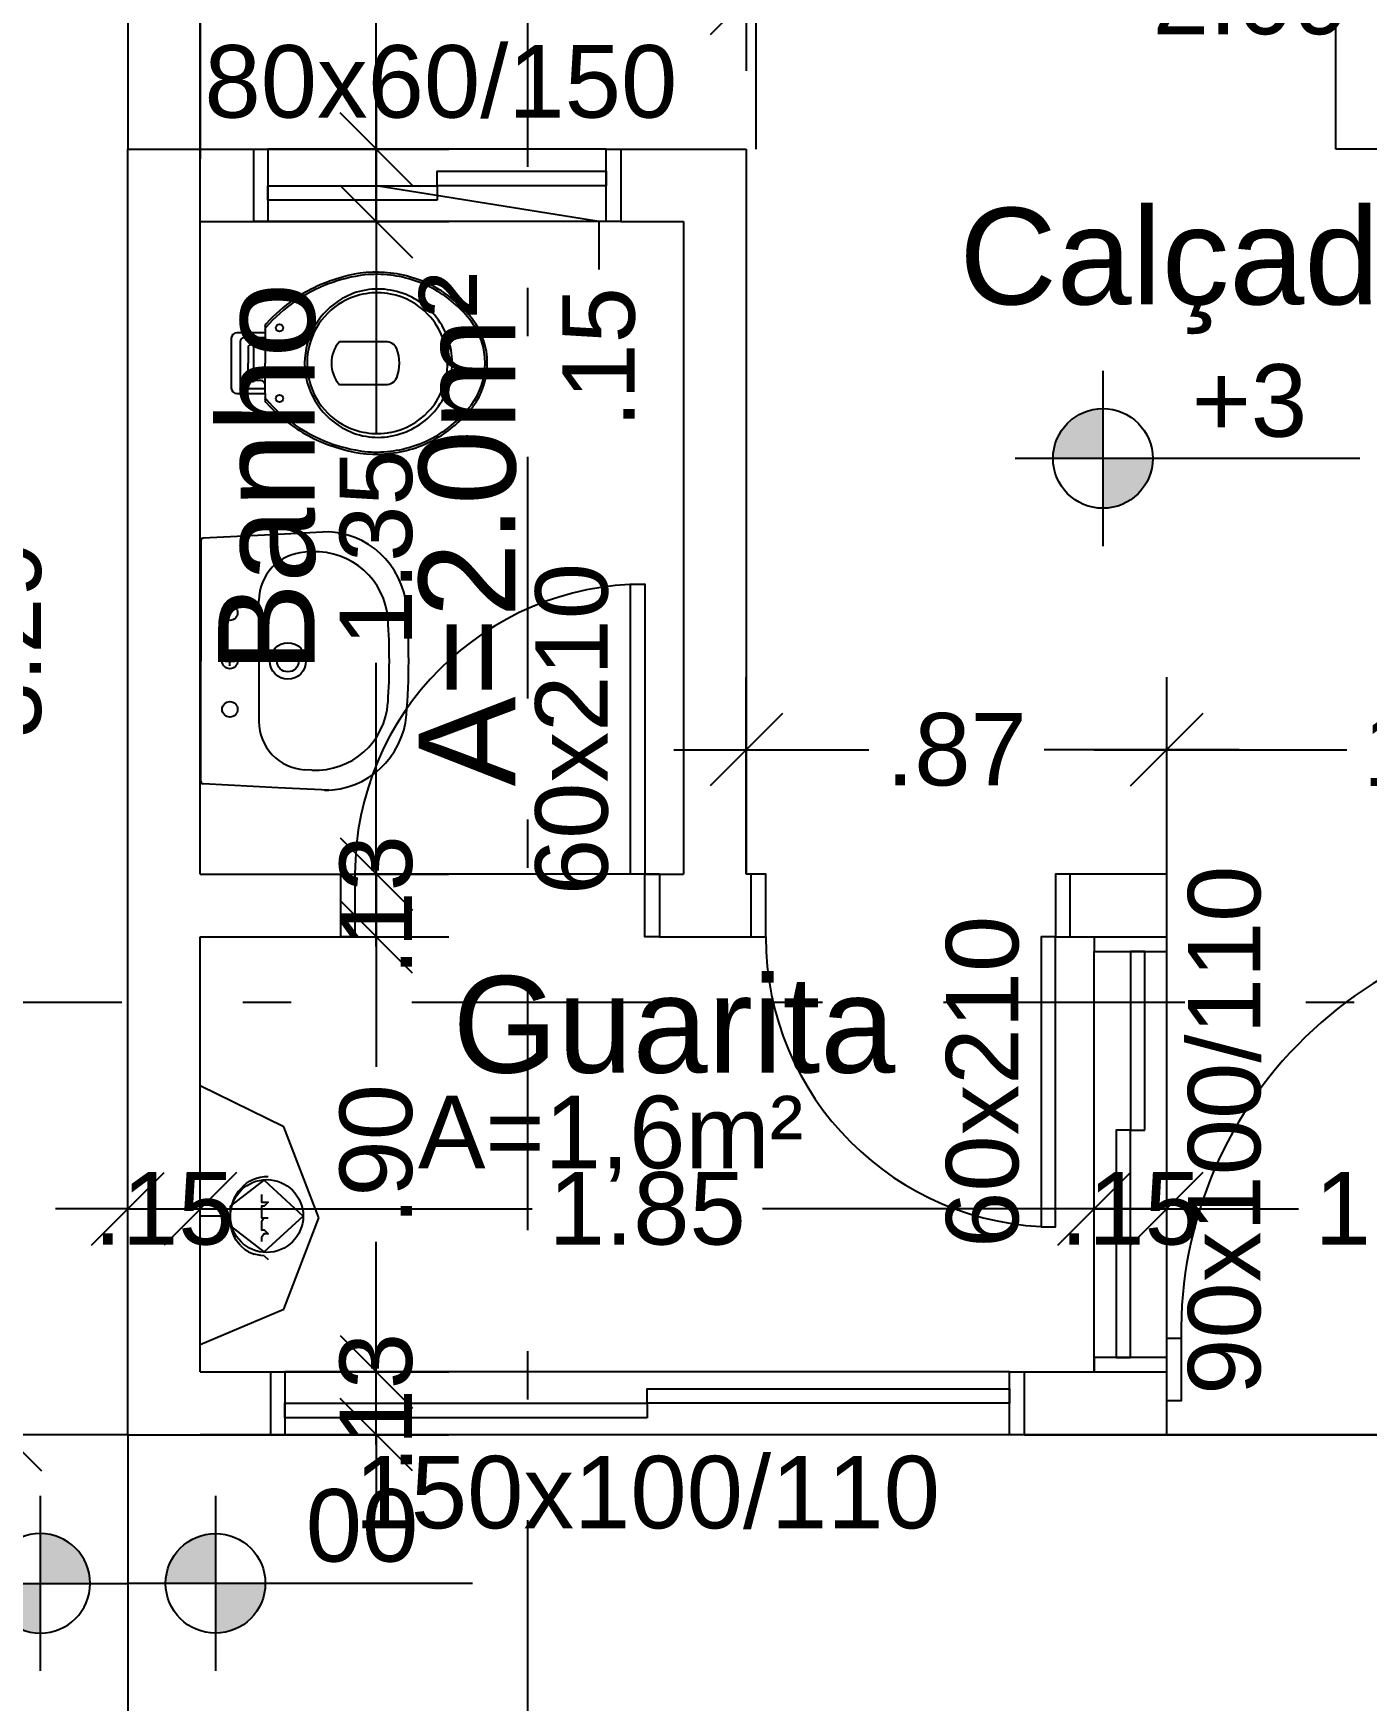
# Model space of a CAD drawing. Extents: x -120 to 1117, y 5 to 675.
# Drawn here: x 9.524 to 12.283, y 75.373 to 78.823 of the extents above; entities that cross this region are included whole.
import ezdxf
from ezdxf.enums import TextEntityAlignment as Align

# ---------------------------------------------------------------- set-up
doc = ezdxf.new("R2010")
doc.units = 0
doc.header["$MEASUREMENT"] = 0
doc.linetypes.add('DASHDOT', pattern=[1, 0.5, -0.25, 0, -0.25])
doc.layers.get('0').update_dxf_attribs({"linetype": 'CONTINUOUS'})
doc.layers.get('DEFPOINTS').update_dxf_attribs({"linetype": 'CONTINUOUS'})
for name, color, linetype in [('cota', 1, 'CONTINUOUS'), ('janela-porta', 6, 'CONTINUOUS'), ('moveis', 253, 'CONTINUOUS'), ('muro', 6, 'CONTINUOUS'), ('nivel', 4, 'CONTINUOUS'), ('parede', 2, 'CONTINUOUS'), ('piso', 4, 'CONTINUOUS'), ('texto', 7, 'CONTINUOUS'), ('vegetacao', 82, 'CONTINUOUS')]:
    doc.layers.add(name, color=color, linetype=linetype)
doc.styles.get("Standard").update_dxf_attribs({"font": 'arial.ttf'})
doc.dimstyles.new('cotass', dxfattribs={"dimtxt": 0.15, "dimasz": 0.15, "dimexe": 0.15, "dimexo": 0, "dimgap": 0.05, "dimtad": 0, "dimzin": 4, "dimdsep": 46, "dimtxsty": 'Standard', "dimblk": 'OBLIQUE', "dimcen": 0, "dimdle": 0.15, "dimclrd": 256, "dimclrt": 4, "dimadec": 0, "dimazin": 1, "dimtfac": 1, "dimtix": 1, "dimtofl": 0, "dimtmove": 0, "dimatfit": 3, "dimldrblk": 'OPEN30', "dimfxl": 0, "dimtolj": 1, "dimtzin": 0, "dimlwd": -1, "dimarcsym": 0})

# ---------------------------------------------------------------- blocks, each defined once
blk = doc.blocks.new('NIVEL')
at = {"layer": 'nivel'}
h = blk.add_hatch(color=256, dxfattribs=at)
h.paths.add_polyline_path([(0, 0.1375, 0.414214), (-0.1375, 0), (0, 0)])
h.paths.add_polyline_path([(0, 0), (0, -0.1375, 0.414214), (0.1375, 0)])
for p, q in [((0, 0.2417), (0, -0.2417)), ((0.7095, 0), (-0.2418, 0))]:
    blk.add_line(p, q, dxfattribs=at)
blk.add_circle((0, 0), 0.1375, dxfattribs=at)
blk = doc.blocks.new('_Oblique')
at = {"color": 0, "linetype": 'ByBlock', "lineweight": -2}
blk.add_line((-0.5, -0.5), (0.5, 0.5), dxfattribs=at)
blk = doc.blocks.new('*D6')
at = {"layer": 'cota', "linetype": 'Continuous', "transparency": 16777216}
for p, q in [((9.4656, 76.0737), (9.4656, 74.6672)), ((9.4656, 72.7717), (9.4656, 74.1782))]:
    blk.add_line(p, q, dxfattribs=at)
at = {"layer": 'cota', "color": 0, "linetype": 'Continuous', "lineweight": -2, "transparency": 16777216}
for p, q in [((9.7193, 75.9237), (9.3156, 75.9237)), ((9.7193, 72.9217), (9.3156, 72.9217))]:
    blk.add_line(p, q, dxfattribs=at)
at = {"layer": 'DEFPOINTS', "color": 0, "linetype": 'Continuous', "transparency": 16777216}
for p in [(9.7193, 75.9237), (9.4656, 72.9217), (9.7193, 72.9217)]:
    blk.add_point(p, dxfattribs=at)
at = {"layer": 'cota', "linetype": 'Continuous', "transparency": 16777216, "xscale": 0.15, "yscale": 0.15, "zscale": 0.15}
for p, rotation in [((9.4656, 75.9237), 90), ((9.4656, 72.9217), 270)]:
    blk.add_blockref('_Oblique', p, dxfattribs=dict(at, rotation=rotation))
at = {"layer": 'cota', "color": 4, "linetype": 'Continuous', "transparency": 16777216, "insert": (9.4656, 74.4227), "char_height": 0.15, "attachment_point": 5, "rotation": 90}
blk.add_mtext('\\A1;3.00', dxfattribs=at)
blk = doc.blocks.new('_Open30')
at = {"color": 0, "linetype": 'ByBlock', "lineweight": -2}
for p, q in [((-1, 0.268), (0, 0)), ((0, 0), (-1, -0.268)), ((0, 0), (-1, 0))]:
    blk.add_line(p, q, dxfattribs=at)
blk = doc.blocks.new('*D25')
at = {"layer": 'cota', "transparency": 16777216}
for p, q in [((10.2335, 93.8937), (10.2335, 86.4597)), ((10.2335, 78.4337), (10.2335, 85.8677))]:
    blk.add_line(p, q, dxfattribs=at)
at = {"layer": 'cota', "color": 0, "lineweight": -2, "transparency": 16777216}
for p, q in [((9.8693, 93.7437), (10.3835, 93.7437)), ((10.0093, 78.5837), (10.3835, 78.5837))]:
    blk.add_line(p, q, dxfattribs=at)
at = {"layer": 'DEFPOINTS', "color": 0, "transparency": 16777216}
for p in [(9.8693, 93.7437), (10.0093, 78.5837), (10.2335, 78.5837)]:
    blk.add_point(p, dxfattribs=at)
at = {"layer": 'cota', "transparency": 16777216, "xscale": 0.15, "yscale": 0.15, "zscale": 0.15}
for p, rotation in [((10.2335, 93.7437), 90), ((10.2335, 78.5837), 270)]:
    blk.add_blockref('_Oblique', p, dxfattribs=dict(at, rotation=rotation))
at = {"layer": 'cota', "color": 4, "transparency": 16777216, "insert": (10.2335, 86.1637), "char_height": 0.15, "attachment_point": 5, "rotation": 90}
blk.add_mtext('\\A1;15.16', dxfattribs=at)
blk = doc.blocks.new('*D26')
at = {"layer": 'cota', "transparency": 16777216}
for p, q in [((10.2335, 78.7337), (10.2335, 78.2837)), ((10.2335, 78.5087), (10.6943, 78.4345)), ((10.6943, 78.4345), (10.6943, 78.3345))]:
    blk.add_line(p, q, dxfattribs=at)
at = {"layer": 'cota', "color": 0, "lineweight": -2, "transparency": 16777216}
for p, q in [((10.0093, 78.5837), (10.3835, 78.5837)), ((10.0093, 78.4337), (10.3835, 78.4337))]:
    blk.add_line(p, q, dxfattribs=at)
at = {"layer": 'DEFPOINTS', "color": 0, "transparency": 16777216}
for p in [(10.0093, 78.5837), (10.0093, 78.4337), (10.2335, 78.4337)]:
    blk.add_point(p, dxfattribs=at)
at = {"layer": 'cota', "transparency": 16777216, "xscale": 0.15, "yscale": 0.15, "zscale": 0.15}
for p, rotation in [((10.2335, 78.5837), 90), ((10.2335, 78.4337), 270)]:
    blk.add_blockref('_Oblique', p, dxfattribs=dict(at, rotation=rotation))
at = {"layer": 'cota', "color": 4, "transparency": 16777216, "insert": (10.6943, 78.1525), "char_height": 0.15, "attachment_point": 5, "rotation": 90}
blk.add_mtext('\\A1;.15', dxfattribs=at)
blk = doc.blocks.new('*D27')
at = {"layer": 'cota', "transparency": 16777216}
for p, q in [((10.2335, 78.5837), (10.2335, 77.997)), ((10.2335, 76.9337), (10.2335, 77.5204))]:
    blk.add_line(p, q, dxfattribs=at)
at = {"layer": 'cota', "color": 0, "lineweight": -2, "transparency": 16777216}
for p, q in [((9.8693, 78.4337), (10.3835, 78.4337)), ((9.8693, 77.0837), (10.3835, 77.0837))]:
    blk.add_line(p, q, dxfattribs=at)
at = {"layer": 'DEFPOINTS', "color": 0, "transparency": 16777216}
for p in [(9.8693, 78.4337), (9.8693, 77.0837), (10.2335, 77.0837)]:
    blk.add_point(p, dxfattribs=at)
at = {"layer": 'cota', "transparency": 16777216, "xscale": 0.15, "yscale": 0.15, "zscale": 0.15}
for p, rotation in [((10.2335, 78.4337), 90), ((10.2335, 77.0837), 270)]:
    blk.add_blockref('_Oblique', p, dxfattribs=dict(at, rotation=rotation))
at = {"layer": 'cota', "color": 4, "transparency": 16777216, "insert": (10.2335, 77.7587), "char_height": 0.15, "attachment_point": 5, "rotation": 90}
blk.add_mtext('\\A1;1.35', dxfattribs=at)
blk = doc.blocks.new('*D28')
at = {"layer": 'cota', "transparency": 16777216}
for p, q in [((10.2335, 77.0837), (10.2335, 77.2337)), ((10.2335, 76.9537), (10.2335, 76.8037))]:
    blk.add_line(p, q, dxfattribs=at)
at = {"layer": 'cota', "color": 0, "lineweight": -2, "transparency": 16777216}
for p, q in [((9.8693, 77.0837), (10.3835, 77.0837)), ((9.8693, 76.9537), (10.3835, 76.9537))]:
    blk.add_line(p, q, dxfattribs=at)
at = {"layer": 'DEFPOINTS', "color": 0, "transparency": 16777216}
for p in [(9.8693, 77.0837), (9.8693, 76.9537), (10.2335, 76.9537)]:
    blk.add_point(p, dxfattribs=at)
at = {"layer": 'cota', "transparency": 16777216, "xscale": 0.15, "yscale": 0.15, "zscale": 0.15}
for p, rotation in [((10.2335, 77.0837), 270), ((10.2335, 76.9537), 90)]:
    blk.add_blockref('_Oblique', p, dxfattribs=dict(at, rotation=rotation))
at = {"layer": 'cota', "color": 4, "transparency": 16777216, "insert": (10.2335, 77.0187), "char_height": 0.15, "attachment_point": 5, "rotation": 90}
blk.add_mtext('\\A1;.13', dxfattribs=at)
blk = doc.blocks.new('*D29')
at = {"layer": 'cota', "transparency": 16777216}
for p, q in [((10.2335, 77.1037), (10.2335, 76.6848)), ((10.2335, 75.9037), (10.2335, 76.3226))]:
    blk.add_line(p, q, dxfattribs=at)
at = {"layer": 'cota', "color": 0, "lineweight": -2, "transparency": 16777216}
for p, q in [((9.8693, 76.9537), (10.3835, 76.9537)), ((9.8693, 76.0537), (10.3835, 76.0537))]:
    blk.add_line(p, q, dxfattribs=at)
at = {"layer": 'DEFPOINTS', "color": 0, "transparency": 16777216}
for p in [(9.8693, 76.9537), (9.8693, 76.0537), (10.2335, 76.0537)]:
    blk.add_point(p, dxfattribs=at)
at = {"layer": 'cota', "transparency": 16777216, "xscale": 0.15, "yscale": 0.15, "zscale": 0.15}
for p, rotation in [((10.2335, 76.9537), 90), ((10.2335, 76.0537), 270)]:
    blk.add_blockref('_Oblique', p, dxfattribs=dict(at, rotation=rotation))
at = {"layer": 'cota', "color": 4, "transparency": 16777216, "insert": (10.2335, 76.5037), "char_height": 0.15, "attachment_point": 5, "rotation": 90}
blk.add_mtext('\\A1;.90', dxfattribs=at)
blk = doc.blocks.new('*D30')
at = {"layer": 'cota', "transparency": 16777216}
for p, q in [((10.2335, 76.0537), (10.2335, 76.2037)), ((10.2335, 75.9237), (10.2335, 75.7737))]:
    blk.add_line(p, q, dxfattribs=at)
at = {"layer": 'cota', "color": 0, "lineweight": -2, "transparency": 16777216}
for p, q in [((9.8693, 76.0537), (10.3835, 76.0537)), ((9.8693, 75.9237), (10.3835, 75.9237))]:
    blk.add_line(p, q, dxfattribs=at)
at = {"layer": 'DEFPOINTS', "color": 0, "transparency": 16777216}
for p in [(9.8693, 76.0537), (9.8693, 75.9237), (10.2335, 75.9237)]:
    blk.add_point(p, dxfattribs=at)
at = {"layer": 'cota', "transparency": 16777216, "xscale": 0.15, "yscale": 0.15, "zscale": 0.15}
for p, rotation in [((10.2335, 76.0537), 270), ((10.2335, 75.9237), 90)]:
    blk.add_blockref('_Oblique', p, dxfattribs=dict(at, rotation=rotation))
at = {"layer": 'cota', "color": 4, "transparency": 16777216, "insert": (10.2335, 75.9887), "char_height": 0.15, "attachment_point": 5, "rotation": 90}
blk.add_mtext('\\A1;.13', dxfattribs=at)
blk = doc.blocks.new('*D35')
at = {"layer": 'cota', "transparency": 16777216}
for p, q in [((9.4656, 79.3637), (9.4656, 77.8136)), ((9.4656, 75.7737), (9.4656, 77.3238))]:
    blk.add_line(p, q, dxfattribs=at)
at = {"layer": 'cota', "color": 0, "lineweight": -2, "transparency": 16777216}
for p, q in [((9.7193, 79.2137), (9.3156, 79.2137)), ((9.7193, 75.9237), (9.3156, 75.9237))]:
    blk.add_line(p, q, dxfattribs=at)
at = {"layer": 'DEFPOINTS', "color": 0, "transparency": 16777216}
for p in [(9.7193, 79.2137), (9.4656, 75.9237), (9.7193, 75.9237)]:
    blk.add_point(p, dxfattribs=at)
at = {"layer": 'cota', "transparency": 16777216, "xscale": 0.15, "yscale": 0.15, "zscale": 0.15}
for p, rotation in [((9.4656, 79.2137), 90), ((9.4656, 75.9237), 270)]:
    blk.add_blockref('_Oblique', p, dxfattribs=dict(at, rotation=rotation))
at = {"layer": 'cota', "color": 4, "transparency": 16777216, "insert": (9.4656, 77.5687), "char_height": 0.15, "attachment_point": 5, "rotation": 90}
blk.add_mtext('\\A1;3.29', dxfattribs=at)
blk = doc.blocks.new('*D36')
at = {"layer": 'cota', "transparency": 16777216}
for p, q in [((9.2071, 121.3837), (9.2071, 98.8703)), ((9.2071, 75.7737), (9.2071, 98.2871))]:
    blk.add_line(p, q, dxfattribs=at)
at = {"layer": 'cota', "color": 0, "lineweight": -2, "transparency": 16777216}
for p, q in [((9.7193, 121.2337), (9.0571, 121.2337)), ((9.7193, 75.9237), (9.0571, 75.9237))]:
    blk.add_line(p, q, dxfattribs=at)
at = {"layer": 'DEFPOINTS', "color": 0, "transparency": 16777216}
for p in [(9.7193, 121.2337), (9.2071, 75.9237), (9.7193, 75.9237)]:
    blk.add_point(p, dxfattribs=at)
at = {"layer": 'cota', "transparency": 16777216, "xscale": 0.15, "yscale": 0.15, "zscale": 0.15}
for p, rotation in [((9.2071, 121.2337), 90), ((9.2071, 75.9237), 270)]:
    blk.add_blockref('_Oblique', p, dxfattribs=dict(at, rotation=rotation))
at = {"layer": 'cota', "color": 4, "transparency": 16777216, "insert": (9.2071, 98.5787), "char_height": 0.15, "attachment_point": 5, "rotation": 90}
blk.add_mtext('\\A1;45.31', dxfattribs=at)
blk = doc.blocks.new('*D119')
at = {"layer": 'cota', "color": 0, "lineweight": -2, "transparency": 16777216}
for p, q in [((9.7193, 79.2137), (9.7193, 80.3477)), ((9.8693, 78.4337), (9.8693, 80.3477))]:
    blk.add_line(p, q, dxfattribs=at)
at = {"layer": 'cota', "transparency": 16777216}
for p, q in [((9.7193, 80.1977), (9.5693, 80.1977)), ((9.8693, 80.1977), (10.0193, 80.1977))]:
    blk.add_line(p, q, dxfattribs=at)
at = {"layer": 'DEFPOINTS', "color": 0, "transparency": 16777216}
for p in [(9.8693, 80.1977), (9.7193, 79.2137), (9.8693, 78.4337)]:
    blk.add_point(p, dxfattribs=at)
at = {"layer": 'cota', "transparency": 16777216, "xscale": 0.15, "yscale": 0.15, "zscale": 0.15}
blk.add_blockref('_Oblique', (9.7193, 80.1977), dxfattribs=at)
at = {"layer": 'cota', "transparency": 16777216, "xscale": 0.15, "yscale": 0.15, "zscale": 0.15, "rotation": 180}
blk.add_blockref('_Oblique', (9.8693, 80.1977), dxfattribs=at)
at = {"layer": 'cota', "color": 4, "transparency": 16777216, "insert": (9.7943, 80.1977), "char_height": 0.15, "attachment_point": 5}
blk.add_mtext('\\A1;.15', dxfattribs=at)
blk = doc.blocks.new('*D120')
at = {"layer": 'cota', "color": 0, "lineweight": -2, "transparency": 16777216}
for p, q in [((9.8693, 78.4337), (9.8693, 80.3477)), ((10.8693, 79.0837), (10.8693, 80.3477))]:
    blk.add_line(p, q, dxfattribs=at)
at = {"layer": 'cota', "transparency": 16777216}
for p, q in [((9.7193, 80.1977), (10.1318, 80.1977)), ((11.0193, 80.1977), (10.6068, 80.1977))]:
    blk.add_line(p, q, dxfattribs=at)
at = {"layer": 'DEFPOINTS', "color": 0, "transparency": 16777216}
for p in [(10.8693, 80.1977), (10.8693, 79.0837), (9.8693, 78.4337)]:
    blk.add_point(p, dxfattribs=at)
at = {"layer": 'cota', "transparency": 16777216, "xscale": 0.15, "yscale": 0.15, "zscale": 0.15, "rotation": 180}
blk.add_blockref('_Oblique', (9.8693, 80.1977), dxfattribs=at)
at = {"layer": 'cota', "transparency": 16777216, "xscale": 0.15, "yscale": 0.15, "zscale": 0.15}
blk.add_blockref('_Oblique', (10.8693, 80.1977), dxfattribs=at)
at = {"layer": 'cota', "color": 4, "transparency": 16777216, "insert": (10.3693, 80.1977), "char_height": 0.15, "attachment_point": 5}
blk.add_mtext('\\A1;1.00', dxfattribs=at)
blk = doc.blocks.new('*D125')
at = {"layer": 'cota', "color": 0, "lineweight": -2, "transparency": 16777216}
for p, q in [((10.9993, 79.2137), (10.9993, 78.7453)), ((13.0894, 79.2137), (13.0894, 78.7453))]:
    blk.add_line(p, q, dxfattribs=at)
at = {"layer": 'cota', "transparency": 16777216}
for p, q in [((10.8493, 78.8953), (11.7981, 78.8953)), ((13.2394, 78.8953), (12.2906, 78.8953))]:
    blk.add_line(p, q, dxfattribs=at)
at = {"layer": 'DEFPOINTS', "color": 0, "transparency": 16777216}
for p in [(10.9993, 79.2137), (13.0894, 79.2137), (13.0894, 78.8953)]:
    blk.add_point(p, dxfattribs=at)
at = {"layer": 'cota', "transparency": 16777216, "xscale": 0.15, "yscale": 0.15, "zscale": 0.15, "rotation": 180}
blk.add_blockref('_Oblique', (10.9993, 78.8953), dxfattribs=at)
at = {"layer": 'cota', "transparency": 16777216, "xscale": 0.15, "yscale": 0.15, "zscale": 0.15}
blk.add_blockref('_Oblique', (13.0894, 78.8953), dxfattribs=at)
at = {"layer": 'cota', "color": 4, "transparency": 16777216, "insert": (12.0443, 78.8953), "char_height": 0.15, "attachment_point": 5}
blk.add_mtext('\\A1;2.09', dxfattribs=at)
blk = doc.blocks.new('*D126')
at = {"layer": 'cota', "color": 0, "lineweight": -2, "transparency": 16777216}
for p, q in [((10.9993, 77.0837), (10.9993, 77.4909)), ((11.8693, 77.0837), (11.8693, 77.4909))]:
    blk.add_line(p, q, dxfattribs=at)
at = {"layer": 'cota', "transparency": 16777216}
for p, q in [((10.8493, 77.3409), (11.253, 77.3409)), ((12.0193, 77.3409), (11.6157, 77.3409))]:
    blk.add_line(p, q, dxfattribs=at)
at = {"layer": 'DEFPOINTS', "color": 0, "transparency": 16777216}
for p in [(11.8693, 77.3409), (10.9993, 77.0837), (11.8693, 77.0837)]:
    blk.add_point(p, dxfattribs=at)
at = {"layer": 'cota', "transparency": 16777216, "xscale": 0.15, "yscale": 0.15, "zscale": 0.15, "rotation": 180}
blk.add_blockref('_Oblique', (10.9993, 77.3409), dxfattribs=at)
at = {"layer": 'cota', "transparency": 16777216, "xscale": 0.15, "yscale": 0.15, "zscale": 0.15}
blk.add_blockref('_Oblique', (11.8693, 77.3409), dxfattribs=at)
at = {"layer": 'cota', "color": 4, "transparency": 16777216, "insert": (11.4343, 77.3409), "char_height": 0.15, "attachment_point": 5}
blk.add_mtext('\\A1;.87', dxfattribs=at)
blk = doc.blocks.new('*D127')
at = {"layer": 'cota', "color": 0, "lineweight": -2, "transparency": 16777216}
for p, q in [((13.0894, 77.6837), (13.0894, 77.1909)), ((11.8693, 77.0837), (11.8693, 77.4909))]:
    blk.add_line(p, q, dxfattribs=at)
at = {"layer": 'cota', "transparency": 16777216}
for p, q in [((11.7193, 77.3409), (12.2424, 77.3409)), ((13.2394, 77.3409), (12.7163, 77.3409))]:
    blk.add_line(p, q, dxfattribs=at)
at = {"layer": 'DEFPOINTS', "color": 0, "transparency": 16777216}
for p in [(13.0894, 77.6837), (13.0894, 77.3409), (11.8693, 77.0837)]:
    blk.add_point(p, dxfattribs=at)
at = {"layer": 'cota', "transparency": 16777216, "xscale": 0.15, "yscale": 0.15, "zscale": 0.15, "rotation": 180}
blk.add_blockref('_Oblique', (11.8693, 77.3409), dxfattribs=at)
at = {"layer": 'cota', "transparency": 16777216, "xscale": 0.15, "yscale": 0.15, "zscale": 0.15}
blk.add_blockref('_Oblique', (13.0894, 77.3409), dxfattribs=at)
at = {"layer": 'cota', "color": 4, "transparency": 16777216, "insert": (12.4794, 77.3409), "char_height": 0.15, "attachment_point": 5}
blk.add_mtext('\\A1;1.22', dxfattribs=at)
blk = doc.blocks.new('*D128')
at = {"layer": 'cota', "color": 0, "lineweight": -2, "transparency": 16777216}
for p, q in [((9.7193, 75.9237), (9.7193, 76.541)), ((9.8693, 76.0537), (9.8693, 76.541))]:
    blk.add_line(p, q, dxfattribs=at)
at = {"layer": 'cota', "transparency": 16777216}
for p, q in [((9.7193, 76.391), (9.5693, 76.391)), ((9.8693, 76.391), (10.0193, 76.391))]:
    blk.add_line(p, q, dxfattribs=at)
at = {"layer": 'DEFPOINTS', "color": 0, "transparency": 16777216}
for p in [(9.8693, 76.391), (9.8693, 76.0537), (9.7193, 75.9237)]:
    blk.add_point(p, dxfattribs=at)
at = {"layer": 'cota', "transparency": 16777216, "xscale": 0.15, "yscale": 0.15, "zscale": 0.15}
blk.add_blockref('_Oblique', (9.7193, 76.391), dxfattribs=at)
at = {"layer": 'cota', "transparency": 16777216, "xscale": 0.15, "yscale": 0.15, "zscale": 0.15, "rotation": 180}
blk.add_blockref('_Oblique', (9.8693, 76.391), dxfattribs=at)
at = {"layer": 'cota', "color": 4, "transparency": 16777216, "insert": (9.7943, 76.391), "char_height": 0.15, "attachment_point": 5}
blk.add_mtext('\\A1;.15', dxfattribs=at)
blk = doc.blocks.new('*D129')
at = {"layer": 'cota', "color": 0, "lineweight": -2, "transparency": 16777216}
for p, q in [((9.8693, 76.0537), (9.8693, 76.541)), ((11.7193, 76.0537), (11.7193, 76.541))]:
    blk.add_line(p, q, dxfattribs=at)
at = {"layer": 'cota', "transparency": 16777216}
for p, q in [((9.7193, 76.391), (10.556, 76.391)), ((11.8693, 76.391), (11.0327, 76.391))]:
    blk.add_line(p, q, dxfattribs=at)
at = {"layer": 'DEFPOINTS', "color": 0, "transparency": 16777216}
for p in [(11.7193, 76.391), (9.8693, 76.0537), (11.7193, 76.0537)]:
    blk.add_point(p, dxfattribs=at)
at = {"layer": 'cota', "transparency": 16777216, "xscale": 0.15, "yscale": 0.15, "zscale": 0.15, "rotation": 180}
blk.add_blockref('_Oblique', (9.8693, 76.391), dxfattribs=at)
at = {"layer": 'cota', "transparency": 16777216, "xscale": 0.15, "yscale": 0.15, "zscale": 0.15}
blk.add_blockref('_Oblique', (11.7193, 76.391), dxfattribs=at)
at = {"layer": 'cota', "color": 4, "transparency": 16777216, "insert": (10.7943, 76.391), "char_height": 0.15, "attachment_point": 5}
blk.add_mtext('\\A1;1.85', dxfattribs=at)
blk = doc.blocks.new('*D130')
at = {"layer": 'cota', "color": 0, "lineweight": -2, "transparency": 16777216}
for p, q in [((11.7193, 76.0537), (11.7193, 76.541)), ((11.8693, 75.9237), (11.8693, 76.541))]:
    blk.add_line(p, q, dxfattribs=at)
at = {"layer": 'cota', "transparency": 16777216}
for p, q in [((11.7193, 76.391), (11.5693, 76.391)), ((11.8693, 76.391), (12.0193, 76.391))]:
    blk.add_line(p, q, dxfattribs=at)
at = {"layer": 'DEFPOINTS', "color": 0, "transparency": 16777216}
for p in [(11.8693, 76.391), (11.7193, 76.0537), (11.8693, 75.9237)]:
    blk.add_point(p, dxfattribs=at)
at = {"layer": 'cota', "transparency": 16777216, "xscale": 0.15, "yscale": 0.15, "zscale": 0.15}
blk.add_blockref('_Oblique', (11.7193, 76.391), dxfattribs=at)
at = {"layer": 'cota', "transparency": 16777216, "xscale": 0.15, "yscale": 0.15, "zscale": 0.15, "rotation": 180}
blk.add_blockref('_Oblique', (11.8693, 76.391), dxfattribs=at)
at = {"layer": 'cota', "color": 4, "transparency": 16777216, "insert": (11.7943, 76.391), "char_height": 0.15, "attachment_point": 5}
blk.add_mtext('\\A1;.15', dxfattribs=at)
blk = doc.blocks.new('*D131')
at = {"layer": 'cota', "color": 0, "lineweight": -2, "transparency": 16777216}
for p, q in [((11.8693, 75.9237), (11.8693, 76.541)), ((12.8894, 76.1237), (12.8894, 76.541))]:
    blk.add_line(p, q, dxfattribs=at)
at = {"layer": 'cota', "transparency": 16777216}
for p, q in [((11.7193, 76.391), (12.1424, 76.391)), ((13.0394, 76.391), (12.6163, 76.391))]:
    blk.add_line(p, q, dxfattribs=at)
at = {"layer": 'DEFPOINTS', "color": 0, "transparency": 16777216}
for p in [(12.8894, 76.391), (12.8894, 76.1237), (11.8693, 75.9237)]:
    blk.add_point(p, dxfattribs=at)
at = {"layer": 'cota', "transparency": 16777216, "xscale": 0.15, "yscale": 0.15, "zscale": 0.15, "rotation": 180}
blk.add_blockref('_Oblique', (11.8693, 76.391), dxfattribs=at)
at = {"layer": 'cota', "transparency": 16777216, "xscale": 0.15, "yscale": 0.15, "zscale": 0.15}
blk.add_blockref('_Oblique', (12.8894, 76.391), dxfattribs=at)
at = {"layer": 'cota', "color": 4, "transparency": 16777216, "insert": (12.3794, 76.391), "char_height": 0.15, "attachment_point": 5}
blk.add_mtext('\\A1;1.02', dxfattribs=at)

msp = doc.modelspace()

# ---------------------------------------------------------------- hatches: boundary and pattern name
at = {"layer": 'vegetacao'}
h = msp.add_hatch(dxfattribs=at)
h.set_pattern_fill('ANGLE', color=256, scale=2, style=0)
h.set_pattern_definition([(0, (0, 0), (0, 0.55), [0.4, -0.15]), (90, (0, 0), (-0.55, 3e-17), [0.4, -0.15])])
edge = h.paths.add_edge_path()
edge.add_line((33.5894, 75.9237), (33.5894, 116.2837))
edge.add_line((33.5894, 116.2837), (9.8693, 116.2837))
edge.add_line((9.8693, 116.2837), (9.8693, 110.2837))
edge.add_line((9.8693, 110.2837), (27.5894, 110.2837))
edge.add_arc((27.5894, 107.2837), 3, 0, 90, ccw=False)
edge.add_line((30.5894, 107.2837), (30.5894, 75.9237))
edge.add_line((30.5894, 75.9237), (33.5894, 75.9237))
edge = h.paths.add_edge_path(flags=17)
edge.add_line((27.3693, 110.2837), (27.5894, 110.2837))
edge.add_arc((27.5894, 107.2837), 3, 0, 90, ccw=False)
edge.add_line((30.5894, 107.2837), (30.5894, 93.8737))
edge.add_line((30.5894, 93.8737), (24.8993, 93.8737))
edge.add_line((24.8993, 93.8737), (24.8993, 91.5437))
edge.add_line((24.8993, 91.5437), (22.8493, 91.5437))
edge.add_line((22.8493, 91.5437), (22.8493, 95.2856))
edge.add_line((22.8493, 95.2856), (27.8493, 95.2856))
edge.add_line((27.8493, 95.2856), (27.8493, 97.7856))
edge.add_line((27.8493, 97.7856), (27.2544, 97.7856))
edge.add_line((27.2544, 97.7856), (27.2544, 105.2837))
edge.add_line((27.2544, 105.2837), (27.3693, 105.2837))
edge.add_line((27.3693, 105.2837), (27.3693, 110.2837))
h.paths.add_polyline_path([(22.8493, 95.2856), (22.8493, 97.7856), (27.8493, 97.7856), (27.8493, 95.2856)], flags=16)
h.paths.add_polyline_path([(22.2544, 97.7856), (22.2544, 100.2856), (27.2544, 100.2856), (27.2544, 97.7856)], flags=17)
h.paths.add_polyline_path([(22.2544, 100.2856), (22.2544, 102.7856), (27.2544, 102.7856), (27.2544, 100.2856)], flags=17)
h.paths.add_polyline_path([(22.2544, 102.7856), (22.2544, 105.2856), (27.2544, 105.2856), (27.2544, 102.7856)], flags=17)
h.paths.add_polyline_path([(27.3693, 105.2837), (24.8693, 105.2837), (24.8693, 110.2837), (27.3693, 110.2837)], flags=16)
h.paths.add_polyline_path([(24.8693, 105.2837), (22.3693, 105.2837), (22.3693, 110.2837), (24.8693, 110.2837)], flags=17)
h.paths.add_polyline_path([(22.3693, 105.2837), (19.8693, 105.2837), (19.8693, 110.2837), (22.3693, 110.2837)], flags=17)
h.paths.add_polyline_path([(19.8693, 105.2837), (17.3693, 105.2837), (17.3693, 110.2837), (19.8693, 110.2837)], flags=17)
h.paths.add_polyline_path([(17.3693, 105.2837), (14.8693, 105.2837), (14.8693, 110.2837), (17.3693, 110.2837)], flags=17)
h.paths.add_polyline_path([(14.8693, 105.2837), (12.3693, 105.2837), (12.3693, 110.2837), (14.8693, 110.2837)], flags=17)

# ---------------------------------------------------------------- linework, layer by layer
for p, q in [((10.0422, 76.5606), (9.8693, 76.6456)), ((10.1146, 76.3721), (10.0422, 76.5606)), ((9.9317, 76.3964), (10.0016, 76.4501)), ((9.9646, 76.444), (9.9712, 76.4481)), ((9.9712, 76.4481), (9.9783, 76.4516)), ((9.9783, 76.4516), (9.9854, 76.4547)), ((9.9854, 76.4547), (9.993, 76.4567)), ((9.993, 76.4567), (10.0011, 76.4577)), ((10.0011, 76.4577), (10.0097, 76.4582)), ((10.0016, 76.4501), (10.0822, 76.3761)), ((10.0097, 76.4582), (10.0097, 76.4582)), ((9.8693, 76.1106), (9.8693, 76.4456)), ((9.9373, 76.406), (9.9403, 76.4136)), ((9.9403, 76.4136), (9.9443, 76.4207)), ((9.9443, 76.4207), (9.9484, 76.4273)), ((9.9484, 76.4273), (9.9535, 76.4334)), ((9.9535, 76.4334), (9.959, 76.4389)), ((9.959, 76.4389), (9.9646, 76.444)), ((9.9317, 76.3558), (9.9317, 76.3964)), ((9.9317, 76.3812), (9.9332, 76.3898)), ((9.9332, 76.3898), (9.9347, 76.3979)), ((9.9347, 76.3979), (9.9373, 76.406)), ((9.9317, 76.3761), (9.8693, 76.3761)), ((9.9327, 76.3548), (9.9317, 76.3634)), ((10.0016, 76.3021), (9.9317, 76.3558)), ((9.9347, 76.3467), (9.9327, 76.3548)), ((9.9373, 76.3396), (9.9347, 76.3467)), ((9.996, 76.3721), (10.0097, 76.3721)), ((10.0822, 76.3761), (10.0016, 76.3021)), ((10.0422, 76.1835), (10.1146, 76.3721)), ((9.9403, 76.3325), (9.9373, 76.3396)), ((9.9438, 76.3259), (9.9403, 76.3325)), ((9.9479, 76.3204), (9.9438, 76.3259)), ((9.9525, 76.3148), (9.9479, 76.3204)), ((9.9525, 76.3148), (9.9626, 76.3057)), ((9.9687, 76.3021), (9.9626, 76.3057)), ((9.9687, 76.3021), (9.9808, 76.2971)), ((9.9879, 76.2955), (9.9808, 76.2971)), ((9.9945, 76.2945), (9.9879, 76.2955)), ((10.0016, 76.294), (9.9945, 76.2945)), ((10.0016, 76.294), (10.0097, 76.2859)), ((9.8693, 76.1106), (10.0422, 76.1835))]:
    msp.add_line(p, q)
msp.add_lwpolyline([(9.996, 76.4207), (9.996, 76.4045), (10.0097, 76.4045), (10.0016, 76.3964), (9.996, 76.3964), (9.996, 76.3721), (10.0016, 76.3721), (9.996, 76.3639), (9.996, 76.3477), (10.0016, 76.3477), (10.0097, 76.3396), (10.0016, 76.3396), (9.996, 76.3315), (9.996, 76.3234)])
msp.add_circle((10.0069, 76.3761), 0.0753)
at = {"layer": 'cota'}
msp.add_line((11.8693, 75.9237), (12.8894, 75.9237), dxfattribs=at)
at = {"layer": 'cota', "color": 6, "linetype": 'DASHDOT'}
for points in [[(10.5462, 79.0467), (10.5462, 74.6936)], [(9.2071, 76.8184), (13.4478, 76.8184)]]:
    msp.add_lwpolyline(points, dxfattribs=at)
at = {"layer": 'janela-porta'}
for p, q in [((10.7093, 78.5837), (10.0093, 78.5837)), ((10.7093, 78.4337), (10.0093, 78.4337)), ((11.7193, 76.0837), (11.7193, 76.9237)), ((11.8693, 76.0837), (11.8693, 76.9237)), ((11.5443, 76.0537), (10.0443, 76.0537)), ((11.5443, 75.9237), (10.0443, 75.9237))]:
    msp.add_line(p, q, dxfattribs=at)
for points in [[(9.9793, 78.5837), (10.0093, 78.5837), (10.0093, 78.4337), (9.9793, 78.4337)], [(10.7393, 78.4337), (10.7093, 78.4337), (10.7093, 78.5837), (10.7393, 78.5837)], [(10.1593, 77.0837), (10.1894, 77.0837), (10.1894, 76.9537), (10.1593, 76.9537)], [(10.8193, 76.9537), (10.7894, 76.9537), (10.7894, 77.0837), (10.8193, 77.0837)], [(11.0093, 76.9537), (11.0394, 76.9537), (11.0394, 77.0837), (11.0093, 77.0837)], [(11.6693, 77.0837), (11.6394, 77.0837), (11.6394, 76.9537), (11.6693, 76.9537)], [(11.7193, 76.9537), (11.7193, 76.9237), (11.8693, 76.9237), (11.8693, 76.9537)], [(11.8693, 76.0537), (11.8693, 76.0837), (11.7193, 76.0837), (11.7193, 76.0537)], [(10.0143, 76.0537), (10.0443, 76.0537), (10.0443, 75.9237), (10.0143, 75.9237)], [(11.5743, 75.9237), (11.5443, 75.9237), (11.5443, 76.0537), (11.5743, 76.0537)]]:
    msp.add_lwpolyline(points, dxfattribs=at)
for points in [[(10.7093, 78.5077), (10.3593, 78.5077), (10.3593, 78.5377), (10.7093, 78.5377), (10.7093, 78.5077)], [(10.3593, 78.4777), (10.0093, 78.4777), (10.0093, 78.5077), (10.3593, 78.5077), (10.3593, 78.4777)], [(10.7894, 77.0837), (10.7593, 77.0837), (10.7593, 77.6837), (10.7894, 77.6837), (10.7894, 77.0837)], [(11.6394, 76.9537), (11.6093, 76.9537), (11.6093, 76.3537), (11.6394, 76.3537), (11.6394, 76.9537)], [(11.8243, 76.5537), (11.8243, 76.9237), (11.7943, 76.9237), (11.7943, 76.5537), (11.8243, 76.5537)], [(11.7943, 76.0837), (11.7943, 76.5537), (11.7644, 76.5537), (11.7644, 76.0837), (11.7943, 76.0837)], [(11.5443, 75.9887), (10.7943, 75.9887), (10.7943, 76.0187), (11.5443, 76.0187), (11.5443, 75.9887)], [(10.7943, 75.9587), (10.0443, 75.9587), (10.0443, 75.9887), (10.7943, 75.9887), (10.7943, 75.9587)]]:
    msp.add_lwpolyline(points, close=True, dxfattribs=at)
at = {"layer": 'janela-porta', "color": 6, "linetype": 'Continuous'}
msp.add_lwpolyline([(11.8693, 76.1237), (11.8994, 76.1237), (11.8994, 75.9937), (11.8693, 75.9937)], dxfattribs=at)
at = {"layer": 'janela-porta'}
for centre, start, end in [((10.7894, 77.0837), 90, 180), ((11.6394, 76.9537), 180, 270)]:
    msp.add_arc(centre, 0.6, start, end, dxfattribs=at)
at = {"layer": 'janela-porta', "color": 6, "linetype": 'Continuous'}
msp.add_arc((12.7493, 76.1374), 0.8501, 84.599, 180.9233, dxfattribs=at)
at = {"layer": 'moveis'}
for p, q in [((10.0032, 78.2153), (10.0032, 78.21)), ((10.0032, 78.21), (10.0032, 78.2032)), ((9.9332, 78.1923), (9.9332, 78.1407)), ((10.0032, 78.2032), (9.9451, 78.2032)), ((9.9517, 78.1857), (9.9517, 78.1407)), ((10.0032, 78.1932), (9.9592, 78.1932)), ((9.9797, 78.1763), (9.9797, 78.1407)), ((9.9952, 78.1768), (9.9841, 78.1768)), ((10.0032, 78.2032), (10.0032, 78.1407)), ((10.2532, 78.1852), (10.1572, 78.1852)), ((9.9332, 78.1407), (9.9332, 78.0892)), ((9.9517, 78.1407), (9.9517, 78.0958)), ((9.9682, 78.1722), (9.9682, 78.1407)), ((9.9682, 78.1093), (9.9682, 78.1407)), ((9.9797, 78.1407), (9.9797, 78.1052)), ((10.0032, 78.0782), (10.0032, 78.1407)), ((9.9952, 78.1047), (9.9841, 78.1047)), ((9.9451, 78.0782), (10.0032, 78.0782)), ((9.9592, 78.0883), (10.0032, 78.0883)), ((10.0032, 78.0782), (10.0032, 78.0715)), ((10.0032, 78.0715), (10.0032, 78.0662)), ((10.1572, 78.0963), (10.2532, 78.0963)), ((9.8705, 77.7737), (9.8705, 77.5245)), ((10.0305, 77.7866), (9.8752, 77.7787)), ((10.135, 77.792), (10.0305, 77.7866)), ((10.1003, 77.7502), (10.0854, 77.7494)), ((9.9905, 77.5245), (9.9905, 77.6495)), ((9.8705, 77.2753), (9.8705, 77.5245)), ((9.9205, 77.5245), (9.9405, 77.5245)), ((9.9305, 77.5145), (9.9305, 77.5345)), ((9.9905, 77.5245), (9.9905, 77.3995)), ((10.1003, 77.2988), (10.0854, 77.2996)), ((10.0305, 77.2624), (9.8752, 77.2703)), ((10.135, 77.257), (10.0305, 77.2624)), ((10.1265, 77.257), (10.135, 77.257))]:
    msp.add_line(p, q, dxfattribs=at)
for centre, radius in [((10.0332, 78.2137), 0.0075), ((10.0332, 78.0677), 0.0075), ((9.9305, 77.6245), 0.016), ((10.0505, 77.5245), 0.0375), ((9.9305, 77.5245), 0.016), ((10.0505, 77.5245), 0.0225), ((9.9305, 77.4245), 0.016)]:
    msp.add_circle(centre, radius, dxfattribs=at)
for centre, radius, start, end in [((10.2514, 77.9954), 0.3352, 105.2525, 124.1524), ((10.2514, 77.9954), 0.3307, 97.2935, 124.1503), ((10.2334, 78.0858), 0.2433, 82.9547, 106.7622), ((10.2334, 78.0858), 0.2388, 82.9494, 95.7593), ((10.2352, 78.0808), 0.2435, 58.9326, 83.5222), ((10.2352, 78.0808), 0.248, 58.9269, 83.517), ((10.2367, 78.1484), 0.1458, 79.5544, 120.2981), ((10.2353, 78.1413), 0.1451, 78.9336, 119.8052), ((10.2359, 78.1376), 0.1566, 41.2224, 79.972), ((10.2362, 78.1427), 0.1437, 43.0735, 79.1921), ((10.2224, 78.0651), 0.2636, 38.1702, 58.3139), ((10.2224, 78.0651), 0.2681, 38.1603, 58.3191), ((10.2444, 78.0085), 0.3159, 124.4641, 139.2454), ((10.2444, 78.0085), 0.3204, 124.4619, 138.0521), ((10.2396, 78.1401), 0.1544, 119.6559, 179.7512), ((10.2358, 78.141), 0.1456, 119.9114, 180.1122), ((10.0125, 78.2089), 0.00945, 141.3484, 173.012), ((10.0133, 78.2155), 0.0102, 134.7561, 181.6914), ((10.2385, 78.1424), 0.1422, 359.3364, 43.7716), ((10.2375, 78.1409), 0.1532, 359.9453, 40.6637), ((10.3142, 78.141), 0.1445, 359.8718, 36.98), ((10.3142, 78.141), 0.149, 359.8718, 36.9981), ((9.9449, 78.1915), 0.0118, 88.701, 176.3198), ((9.9589, 78.186), 0.00728, 88.275, 181.725), ((9.9748, 78.1725), 0.00666, 143.8977, 182.0428), ((9.9737, 78.1723), 0.00592, 112.5984, 136.064), ((9.9758, 78.1655), 0.0131, 70.3418, 109.3875), ((9.985, 78.1886), 0.0119, 245.9796, 265.9479), ((9.9949, 78.1851), 0.00832, 272.0149, 355.282), ((10.2089, 78.1407), 0.0683, 139.3118, 220.6882), ((10.2536, 78.1611), 0.0241, 23.5104, 90.8905), ((10.2396, 78.1414), 0.1544, 180.2488, 240.3441), ((10.2358, 78.1405), 0.1456, 179.8878, 240.0886), ((10.1966, 78.1407), 0.0846, 339.2223, 20.7777), ((10.2385, 78.1391), 0.1422, 316.2284, 0.6636), ((10.2375, 78.1406), 0.1532, 319.3363, 0.0547), ((10.3142, 78.1405), 0.1445, 323.02, 0.1282), ((10.3142, 78.1405), 0.149, 323.0019, 0.1282), ((9.9748, 78.109), 0.00666, 177.9572, 216.1023), ((9.9737, 78.1092), 0.00592, 223.936, 247.4017), ((9.9758, 78.116), 0.0131, 250.6125, 289.6581), ((9.985, 78.0929), 0.0119, 94.0521, 114.0204), ((9.9949, 78.0964), 0.00832, 4.718, 87.9851), ((10.2536, 78.1204), 0.0241, 269.1095, 336.4896), ((9.9449, 78.09), 0.0118, 183.6802, 271.299), ((9.9589, 78.0955), 0.00728, 178.275, 271.725), ((10.0125, 78.0726), 0.00945, 186.988, 218.6516), ((10.0133, 78.066), 0.0102, 178.3086, 225.2439), ((10.2444, 78.2729), 0.3159, 220.7546, 235.5359), ((10.2444, 78.2729), 0.3204, 221.9479, 235.5381), ((10.2362, 78.1388), 0.1437, 280.8079, 316.9265), ((10.2359, 78.1439), 0.1566, 280.028, 318.7776), ((10.2224, 78.2164), 0.2636, 301.6861, 321.8298), ((10.2224, 78.2164), 0.2681, 301.6809, 321.8397), ((10.2514, 78.2861), 0.3352, 235.8477, 254.7475), ((10.2514, 78.2861), 0.3307, 235.8497, 262.7065), ((10.2353, 78.1402), 0.1451, 240.1948, 281.0664), ((10.2367, 78.1331), 0.1458, 239.7019, 280.4456), ((10.2352, 78.2007), 0.2435, 276.4778, 301.0674), ((10.2352, 78.2007), 0.248, 276.483, 301.0731), ((10.2334, 78.1957), 0.2433, 253.2378, 277.0453), ((10.2334, 78.1957), 0.2388, 264.2407, 277.0506), ((9.8755, 77.7737), 0.005, 92.9418, 180), ((10.1265, 77.622), 0.17, 4.6981, 90), ((10.0905, 77.6495), 0.1, 92.9418, 180), ((10.108, 77.6004), 0.15, 3.7164, 92.9418), ((8.9401, 77.5245), 1.3604, 0, 4.6981), ((8.9401, 77.5245), 1.3204, 0, 3.7164), ((8.9401, 77.5245), 1.3204, 356.2836, 0), ((8.9401, 77.5245), 1.3604, 355.3019, 0), ((10.108, 77.4486), 0.15, 267.0582, 356.2836), ((10.0905, 77.3995), 0.1, 180, 267.0582), ((10.1265, 77.427), 0.17, 270, 355.3019), ((9.8755, 77.2753), 0.005, 180, 267.0582)]:
    msp.add_arc(centre, radius, start, end, dxfattribs=at)
at = {"layer": 'muro'}
for p, q in [((9.7193, 93.7437), (9.7193, 78.5837)), ((9.8693, 93.7437), (9.8693, 78.5637))]:
    msp.add_line(p, q, dxfattribs=at)
at = {"layer": 'parede'}
for p, q in [((9.7193, 75.9237), (9.7193, 78.5837)), ((9.7193, 78.5837), (9.9793, 78.5837)), ((9.9793, 78.5837), (9.9793, 78.4337)), ((10.7393, 78.5837), (10.7393, 78.4337)), ((10.7393, 78.5837), (10.9993, 78.5837)), ((10.9993, 78.5837), (10.9993, 77.0837)), ((9.8693, 77.0837), (9.8693, 78.4337)), ((9.8693, 78.4337), (9.9793, 78.4337)), ((10.7393, 78.4337), (10.8693, 78.4337)), ((10.8693, 78.4337), (10.8693, 77.0837)), ((9.8693, 77.0837), (10.1593, 77.0837)), ((10.1593, 77.0837), (10.1593, 76.9537)), ((10.8193, 77.0837), (10.8693, 77.0837)), ((10.8193, 77.0837), (10.8193, 76.9537)), ((11.0093, 77.0837), (10.9993, 77.0837)), ((11.0093, 76.9537), (11.0093, 77.0837)), ((11.8693, 77.0837), (11.6693, 77.0837)), ((11.6693, 76.9537), (11.6693, 77.0837)), ((11.8693, 76.9537), (11.8693, 77.0837)), ((9.8693, 76.0537), (9.8693, 76.9537)), ((9.8693, 76.9537), (10.1593, 76.9537)), ((10.8193, 76.9537), (11.0093, 76.9537)), ((11.6693, 76.9537), (11.7193, 76.9537)), ((11.7193, 76.9537), (11.8693, 76.9537)), ((9.8693, 76.0537), (10.0143, 76.0537)), ((10.0143, 76.0537), (10.0143, 75.9237)), ((11.5743, 76.0537), (11.7193, 76.0537)), ((11.5743, 76.0537), (11.5743, 75.9237)), ((11.7193, 76.0537), (11.8693, 76.0537)), ((11.8693, 75.9237), (11.8693, 76.0537)), ((9.7193, 75.9237), (10.0143, 75.9237)), ((11.5743, 75.9237), (11.8693, 75.9237))]:
    msp.add_line(p, q, dxfattribs=at)
at = {"layer": 'piso'}
for p, q in [((11.0193, 93.7437), (11.0193, 78.5837)), ((10.8193, 77.0837), (10.1894, 77.0837)), ((9.7193, 75.9237), (9.7193, 72.9237)), ((24.5693, 75.9237), (9.8693, 75.9237)), ((11.8693, 75.9237), (33.5894, 75.9237))]:
    msp.add_line(p, q, dxfattribs=at)
msp.add_lwpolyline([(33.5894, 116.2837), (33.5894, 75.9237), (13.0894, 75.9237), (13.0894, 78.5837), (12.2193, 78.5837), (12.2193, 93.7437), (12.7193, 93.7437), (12.7193, 80.9237), (17.2843, 80.9237), (17.2843, 81.5237), (26.0244, 81.5237), (26.0244, 80.9237), (26.0244, 80.9237), (30.5894, 80.9237), (30.5894, 93.8737), (24.8993, 93.8737), (24.8993, 91.5437), (22.8493, 91.5437), (22.8493, 96.0037), (9.8693, 96.0037), (9.8693, 105.2837)], dxfattribs=at)

# ---------------------------------------------------------------- block references
at = {"layer": 'nivel', "yscale": 0.75, "zscale": 0.75}
for p, xscale in [((11.7372, 77.9436), 0.75), ((9.538, 75.6161), -0.75), ((9.9007, 75.6161), 0.75)]:
    msp.add_blockref('NIVEL', p, dxfattribs=dict(at, xscale=xscale))

# ---------------------------------------------------------------- texts
at = {"layer": 'texto'}
for s, height, p in [('80x60/150', 0.15, (10.3671, 78.6038)), ('Calçada', 0.2, (11.9525, 78.2023)), ('+3', 0.15, (12.0405, 77.9436)), ('Guarita', 0.2, (10.8496, 76.6127)), ('A=1,6m²', 0.15, (10.7186, 76.43)), ('150x100/110', 0.15, (10.7943, 75.6849)), ('00', 0.15, (10.204, 75.6161))]:
    msp.add_text(s, height=height, dxfattribs=at).set_placement(p, align=Align.BOTTOM_CENTER)
for s, height, p in [('A=2.0m²', 0.2, (10.5815, 77.7967)), ('Banho', 0.2, (10.1661, 77.9037)), ('60x210', 0.15, (10.7574, 77.3837)), ('90x100/110', 0.15, (12.1082, 76.5537)), ('60x210', 0.15, (11.6074, 76.6537))]:
    msp.add_text(s, height=height, rotation=90, dxfattribs=at).set_placement(p, align=Align.BOTTOM_CENTER)

# ---------------------------------------------------------------- dimensions: what is measured, and where the dimension line sits
at = {"layer": 'cota'}
for base, p1, picture, middle in [((9.2071, 75.9237), (9.7193, 121.2337), '*D36', (9.2071, 98.5787)), ((9.4656, 75.9237), (9.7193, 79.2137), '*D35', (9.4656, 77.5687))]:
    dim = msp.add_linear_dim(base=base, p1=p1, p2=(9.7193, 75.9237), angle=90, dimstyle='cotass', dxfattribs=at)
    dim.commit()
    dim.dimension.update_dxf_attribs({"geometry": picture, "text_midpoint": middle})
for base, p1, p2, picture, middle in [((10.2335, 78.5837), (9.8693, 93.7437), (10.0093, 78.5837), '*D25', (10.2335, 86.1637)), ((10.2335, 77.0837), (9.8693, 78.4337), (9.8693, 77.0837), '*D27', (10.2335, 77.7587)), ((10.2335, 76.9537), (9.8693, 77.0837), (9.8693, 76.9537), '*D28', (10.2335, 77.0187)), ((10.2335, 76.0537), (9.8693, 76.9537), (9.8693, 76.0537), '*D29', (10.2335, 76.5037)), ((10.2335, 75.9237), (9.8693, 76.0537), (9.8693, 75.9237), '*D30', (10.2335, 75.9887))]:
    dim = msp.add_linear_dim(base=base, p1=p1, p2=p2, angle=90, dimstyle='cotass', override={"dimtmove": 1}, dxfattribs=at)
    dim.commit()
    dim.dimension.update_dxf_attribs({"geometry": picture, "text_midpoint": middle})
for base, p1, p2, picture, middle in [((9.8693, 80.1977), (9.7193, 79.2137), (9.8693, 78.4337), '*D119', (9.7943, 80.1977)), ((13.0894, 78.8953), (10.9993, 79.2137), (13.0894, 79.2137), '*D125', (12.0443, 78.8953)), ((13.0894, 77.3409), (11.8693, 77.0837), (13.0894, 77.6837), '*D127', (12.4794, 77.3409)), ((11.8693, 77.3409), (10.9993, 77.0837), (11.8693, 77.0837), '*D126', (11.4343, 77.3409)), ((9.8693, 76.391), (9.7193, 75.9237), (9.8693, 76.0537), '*D128', (9.7943, 76.391))]:
    dim = msp.add_linear_dim(base=base, p1=p1, p2=p2, dimstyle='cotass', dxfattribs=at)
    dim.commit()
    dim.dimension.update_dxf_attribs({"geometry": picture, "text_midpoint": middle})
for base, p1, p2, picture, middle in [((10.8693, 80.1977), (9.8693, 78.4337), (10.8693, 79.0837), '*D120', (10.3693, 80.1977)), ((11.7193, 76.391), (9.8693, 76.0537), (11.7193, 76.0537), '*D129', (10.7943, 76.391)), ((11.8693, 76.391), (11.7193, 76.0537), (11.8693, 75.9237), '*D130', (11.7943, 76.391)), ((12.8894, 76.391), (11.8693, 75.9237), (12.8894, 76.1237), '*D131', (12.3794, 76.391))]:
    dim = msp.add_linear_dim(base=base, p1=p1, p2=p2, dimstyle='cotass', override={"dimtmove": 1}, dxfattribs=at)
    dim.commit()
    dim.dimension.update_dxf_attribs({"geometry": picture, "text_midpoint": middle})
dim = msp.add_linear_dim(base=(10.2335, 78.4337), p1=(10.0093, 78.5837), p2=(10.0093, 78.4337), angle=90, dimstyle='cotass', override={"dimtmove": 1}, dxfattribs=at)
dim.commit()
dim.dimension.update_dxf_attribs({"geometry": '*D26', "text_midpoint": (10.6943, 78.2845), "dimtype": 160})
at = {"layer": 'cota', "linetype": 'Continuous'}
dim = msp.add_aligned_dim(p1=(9.7193, 75.9237), p2=(9.7193, 72.9217), distance=-0.2537, dimstyle='cotass', dxfattribs=at)
dim.commit()
dim.dimension.update_dxf_attribs({"geometry": '*D6', "text_midpoint": (9.4656, 74.4227)})

doc.saveas('drawing.dxf')
